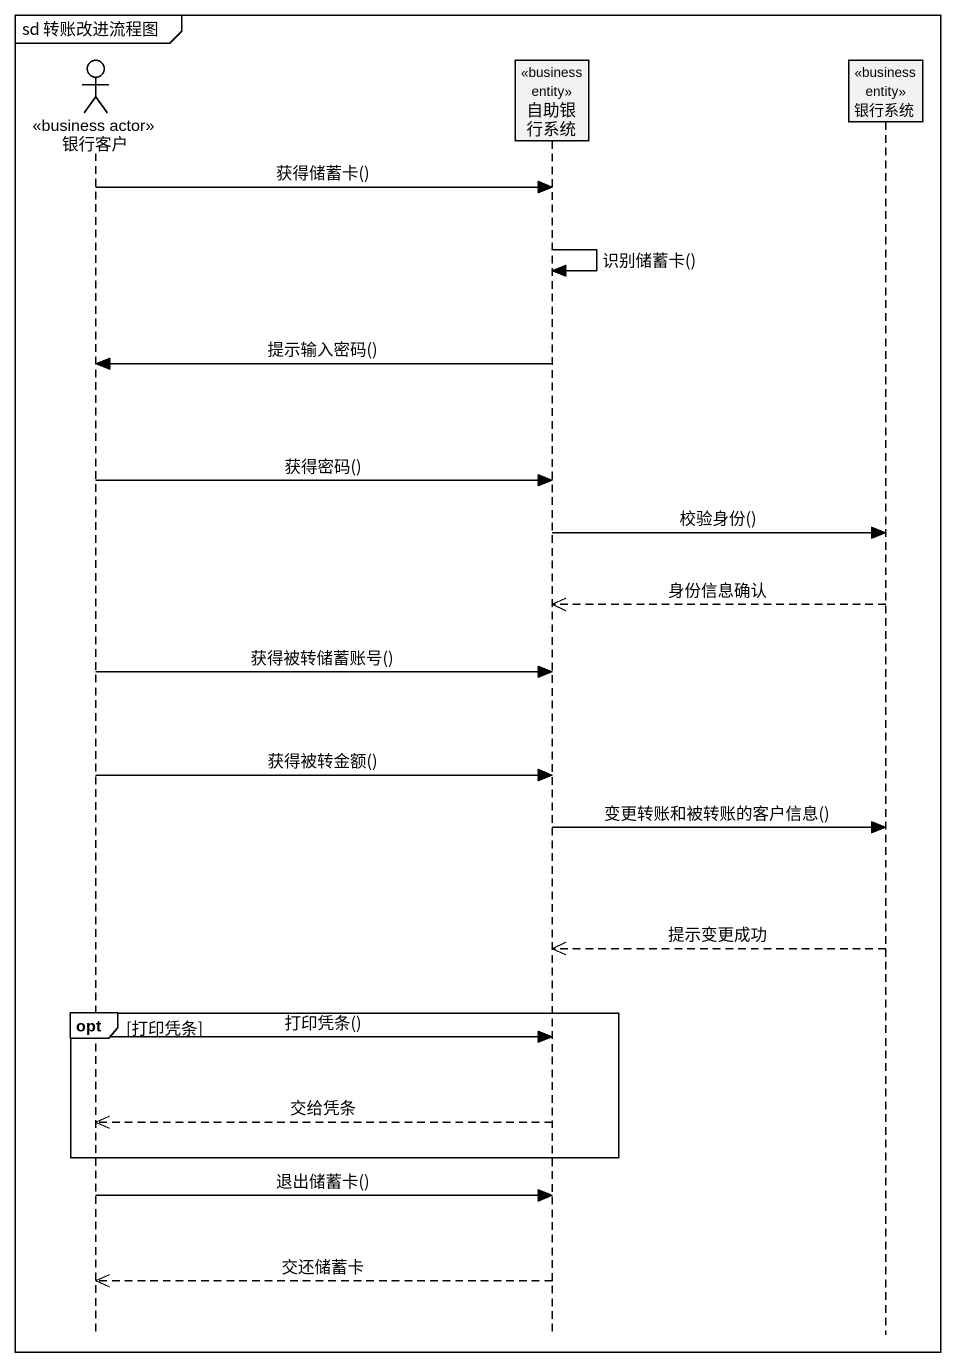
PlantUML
@startuml
mainframe sd 转账改进流程图
hide footbox
actor 银行客户 <<business actor>>
participant 自助银行系统 <<business entity>>
participant 银行系统 <<business entity>>

银行客户 -> 自助银行系统 : 获得储蓄卡()
自助银行系统 -> 自助银行系统 : 识别储蓄卡()
自助银行系统 -> 银行客户 : 提示输入密码()
银行客户 -> 自助银行系统 : 获得密码()
自助银行系统 -> 银行系统 : 校验身份()
银行系统 -->> 自助银行系统 : 身份信息确认
银行客户 -> 自助银行系统 : 获得被转储蓄账号()
银行客户 -> 自助银行系统 : 获得被转金额()
自助银行系统 -> 银行系统 : 变更转账和被转账的客户信息()
银行系统 -->> 自助银行系统 : 提示变更成功
opt 打印凭条
  银行客户 -> 自助银行系统 : 打印凭条()
  自助银行系统 -->> 银行客户 : 交给凭条
end
银行客户 -> 自助银行系统 : 退出储蓄卡()
自助银行系统 -->> 银行客户 : 交还储蓄卡
@enduml
